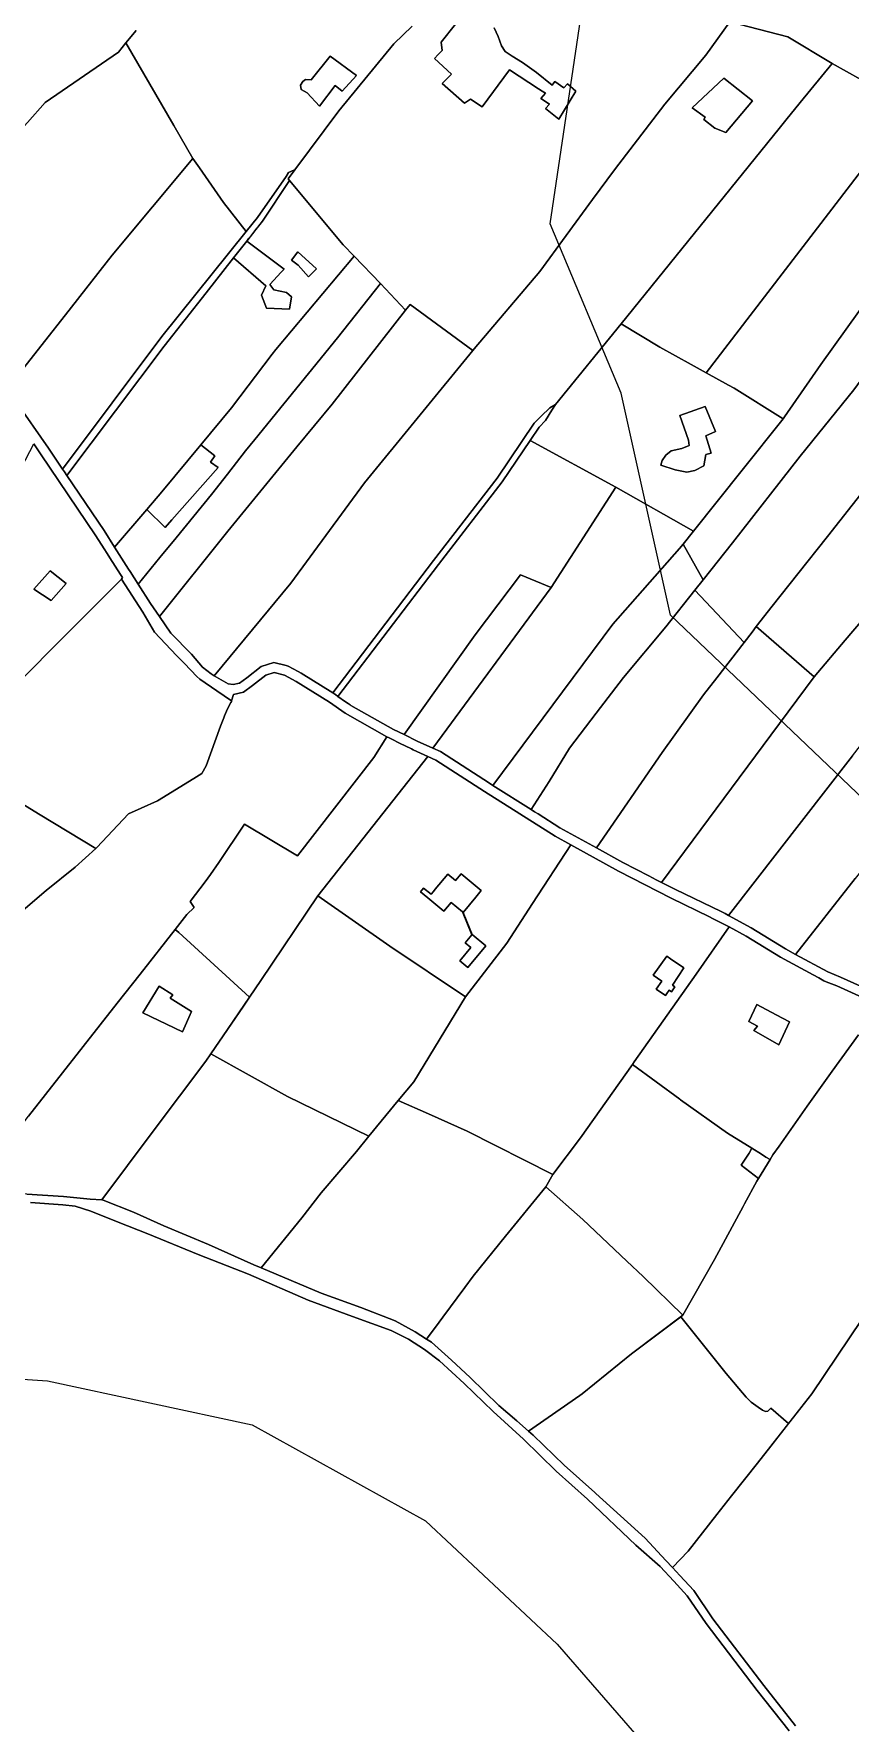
# Model space of a CAD drawing. Header units: metres. Extents: x 3 to 1027712, y 40 to 4430649.
# Drawn here: x 505940 to 506331, y 4408490 to 4409298 of the extents above; entities that cross this region are included whole.
import ezdxf

# ---------------------------------------------------------------- set-up
doc = ezdxf.new("R2010")
doc.units = ezdxf.units.M
doc.header["$MEASUREMENT"] = 0
doc.layers.add('A.ES.SDGC.CP.07003.cadastralparcel — CadastralParcel', color=1, linetype='Continuous')
doc.layers.add('Habitats_5_km', color=7, linetype='Continuous', lineweight=9, true_color=0xbefad2)
doc.layers.add('Zonas_Interes_Minero_5_km', color=7, linetype='Continuous', lineweight=9, true_color=0xc0fac1)

msp = doc.modelspace()

# ---------------------------------------------------------------- linework, layer by layer
at = {"layer": 'A.ES.SDGC.CP.07003.cadastralparcel — CadastralParcel', "color": 7, "linetype": 'Continuous', "flags": 128}
for points in [[(506448.71, 4409314.97), (506366.22, 4409258.86), (506359.18, 4409262.91), (506343.78, 4409271.78), (506335.84, 4409276.25), (506322.01, 4409284.03), (506300.88, 4409296.79), (506273.15, 4409303.93)], [(505988.81, 4409299.75), (505984, 4409293.82), (505980.36, 4409289.33), (505945.23, 4409265.26), (505936.77, 4409255.74), (505930.53, 4409248.72), (505918.62, 4409235.74), (505913.06, 4409223.41), (505895.72, 4409242.92), (505889.53, 4409249.86), (505878.75, 4409261.95), (505862.18, 4409280.53), (505856.69, 4409285.94), (505829.3, 4409312.94)], [(506121.04, 4409301.87), (506112.22, 4409293.33), (506085.82, 4409261.32), (506064.83, 4409233.06), (506064.32, 4409232.95), (506061.78, 4409231.8), (506060.64, 4409229.9), (506046.95, 4409210.32), (506041.53, 4409203.57), (506030.66, 4409217.38), (506019.11, 4409233.98), (506015.99, 4409238.46), (506006.88, 4409254.22), (506006.88, 4409254.22), (505984, 4409293.82), (505988.81, 4409299.75)], [(506273.15, 4409303.93), (506261.67, 4409287.92), (506241.91, 4409264.54), (506217.86, 4409233.14), (506207.37, 4409218.84), (506182.16, 4409184.47), (506150.61, 4409147.34), (506149.97, 4409146.56), (506119.98, 4409168.57), (506117.87, 4409165.95), (506105.79, 4409178.61), (506093.28, 4409191.73), (506088.04, 4409197.22), (506062.34, 4409227.93), (506062.34, 4409227.93), (506061.64, 4409228.76), (506064.83, 4409233.06), (506085.82, 4409261.32), (506112.22, 4409293.33), (506121.04, 4409301.87)], [(506160.31, 4409301.12), (506162.1, 4409296.93), (506163.77, 4409292.49), (506165.56, 4409289.71), (506168.87, 4409287.43), (506173.83, 4409284.4), (506180.58, 4409279.59), (506188.1, 4409273.52), (506189.36, 4409275.43), (506193.69, 4409272.39), (506195.34, 4409274.17), (506199.29, 4409270.76), (506191.2, 4409257.28), (506184.83, 4409262.47), (506186.73, 4409264.51), (506182.65, 4409267.16), (506184.81, 4409269.7), (506183.19, 4409270.76), (506181.5, 4409271.87), (506167.61, 4409280.95), (506154.58, 4409263.15), (506148.97, 4409266.94), (506146.06, 4409264.91), (506135.35, 4409274.4), (506139.91, 4409278.85), (506139.91, 4409278.85), (506131.63, 4409286.44), (506133.51, 4409288.33), (506135.43, 4409290.26), (506134.91, 4409294.2), (506141.75, 4409302.72)], [(506141.75, 4409302.72), (506134.91, 4409294.2), (506135.43, 4409290.26), (506133.51, 4409288.33), (506131.63, 4409286.44), (506131.63, 4409286.44), (506139.91, 4409278.85), (506135.35, 4409274.4), (506146.06, 4409264.91), (506148.97, 4409266.94), (506154.58, 4409263.15), (506167.61, 4409280.95), (506181.5, 4409271.87), (506183.19, 4409270.76), (506184.81, 4409269.7), (506182.65, 4409267.16), (506186.73, 4409264.51), (506184.83, 4409262.47), (506191.2, 4409257.28), (506199.29, 4409270.76), (506195.34, 4409274.17), (506193.69, 4409272.39), (506189.36, 4409275.43), (506188.1, 4409273.52), (506180.58, 4409279.59), (506173.83, 4409284.4), (506168.87, 4409287.43), (506165.56, 4409289.71), (506163.77, 4409292.49), (506162.1, 4409296.93), (506160.31, 4409301.12)], [(506359.1, 4409199.01), (506316.6, 4409139.95), (506299.26, 4409114.79), (506298.63, 4409113.88), (506275.08, 4409128.54), (506272.47, 4409129.99), (506272.47, 4409129.99), (506261.74, 4409135.94), (506282.86, 4409163.35), (506315, 4409205.29), (506359.18, 4409262.91)], [(505931.11, 4409122.44), (505946.87, 4409099.8), (505953.61, 4409089.84), (505954.52, 4409088.49), (505955.69, 4409086.75), (505973.48, 4409060.45), (505978.53, 4409052.48), (505985.26, 4409041.89), (505985.97, 4409040.77), (505989.82, 4409034.72), (505995.68, 4409025.5), (506000.04, 4409019.19), (506005.49, 4409011.33), (506015.4, 4409001.24), (506020.68, 4408995.02), (506024.81, 4408991.81), (506026.26, 4408990.92), (506028.49, 4408989.57), (506032.92, 4408987), (506035.29, 4408986.64), (506038.32, 4408987.29), (506041.78, 4408989.85), (506048.73, 4408995.3), (506054.84, 4408997.23), (506060.69, 4408995.75), (506061.62, 4408995.52), (506066.49, 4408992.89), (506067.86, 4408992.14), (506082.96, 4408982.68), (506084, 4408982.03), (506084.23, 4408981.87), (506085.46, 4408981.01), (506089.09, 4408978.46), (506090.35, 4408977.57), (506091.3, 4408976.91), (506091.65, 4408976.71), (506112.13, 4408965.22), (506117.13, 4408962.74), (506123.4, 4408959.64), (506130.89, 4408956.28), (506134.59, 4408954.61), (506158.03, 4408939.41), (506159.66, 4408938.38), (506177.95, 4408926.86), (506179.64, 4408925.8), (506181.34, 4408924.73), (506191.77, 4408918.15), (506209.27, 4408908.46), (506221.89, 4408901.47), (506234.37, 4408895.07), (506237.88, 4408893.27), (506240.4, 4408891.98), (506247.12, 4408888.53), (506269.01, 4408878), (506270.84, 4408877.11), (506272.48, 4408876.21), (506283.26, 4408870.25), (506299.69, 4408860.14), (506304.5, 4408857.52), (506319.98, 4408849.1), (506326.06, 4408846.64), (506335.58, 4408842.35)], [(506345.01, 4408833.06), (506324.25, 4408842.41), (506319.23, 4408844.44), (506318.01, 4408844.93), (506315.63, 4408846.23), (506312.91, 4408847.71), (506297.39, 4408856.16), (506280.96, 4408866.26), (506272.73, 4408870.69), (506268.99, 4408872.69), (506266.13, 4408874.1), (506264.77, 4408874.76), (506263.41, 4408875.43), (506245.06, 4408884.42), (506219.73, 4408897.41), (506197.03, 4408909.98), (506189.42, 4408914.19), (506155.56, 4408935.53), (506132.38, 4408950.56), (506128.49, 4408952.31), (506121.44, 4408955.48), (506120.63, 4408955.88), (506114.97, 4408958.68), (506111.2, 4408960.55), (506109.98, 4408961.15), (506108.93, 4408961.74), (506088.85, 4408973.01), (506081.46, 4408978.19), (506065.54, 4408988.17), (506059.94, 4408991.2), (506054.98, 4408992.45), (506050.91, 4408991.16), (506044.57, 4408986.19), (506040.26, 4408983), (506035.43, 4408981.96), (506035.43, 4408981.96), (506034.53, 4408978.92), (506027.47, 4408983.71), (506019.38, 4408989.25), (506017.87, 4408990.54), (506011.95, 4408996.71), (506008.11, 4409000.52), (505997.65, 4409011.8), (505992.12, 4409021.41), (505981.8, 4409037.21), (505982.33, 4409037.93), (505981.37, 4409039.43), (505976.31, 4409047.41), (505975.05, 4409049.38), (505973.62, 4409051.64), (505969.63, 4409057.92), (505943.08, 4409097.2), (505939.81, 4409101.89)], [(505929.95, 4408985.15), (505956.84, 4409012.08), (505981.8, 4409037.21), (505992.12, 4409021.41), (505997.65, 4409011.8), (506008.11, 4409000.52), (506011.95, 4408996.71), (506017.87, 4408990.54), (506019.38, 4408989.25), (506027.47, 4408983.71), (506034.53, 4408978.92), (506034.72, 4408978.79), (506034.27, 4408978.02), (506032.57, 4408975.08), (506031.22, 4408971.66), (506030.86, 4408970.76), (506029.3, 4408966.81), (506022.39, 4408947.81), (506020.38, 4408944.17), (506016.41, 4408941.74), (505999.03, 4408931.06), (505991.33, 4408927.55), (505985.26, 4408924.78), (505970.05, 4408908.68), (505970.05, 4408908.68), (505969.62, 4408908.23), (505942.98, 4408924.33), (505928.93, 4408932.87)], [(506331.74, 4408952.58), (506272.48, 4408876.21), (506270.84, 4408877.11), (506269.01, 4408878), (506247.12, 4408888.53), (506240.4, 4408891.98), (506292.73, 4408962.42), (506313.48, 4408990.35), (506328.37, 4409007.89), (506341.22, 4409023.03)], [(505932.58, 4408876.7), (505945.77, 4408888.17), (505959.6, 4408899.25), (505969.62, 4408908.17), (505970.11, 4408908.64), (505970.05, 4408908.68), (505985.26, 4408924.78), (505991.33, 4408927.55), (505999.03, 4408931.06), (506016.41, 4408941.74), (506020.38, 4408944.17), (506022.39, 4408947.81), (506029.3, 4408966.81), (506030.86, 4408970.76), (506030.86, 4408970.76), (506031.22, 4408971.66), (506032.57, 4408975.08), (506034.27, 4408978.02), (506034.72, 4408978.79), (506034.53, 4408978.92), (506035.43, 4408981.96), (506040.26, 4408983), (506044.57, 4408986.19), (506050.91, 4408991.16), (506054.98, 4408992.45), (506059.94, 4408991.2), (506065.54, 4408988.17), (506081.46, 4408978.19), (506088.85, 4408973.01), (506108.93, 4408961.74), (506102.73, 4408951.84), (506066.12, 4408904.76), (506040.78, 4408919.8), (506028.39, 4408901.56), (506024.45, 4408895.75), (506021.84, 4408892.29), (506014.74, 4408882.88), (506016.71, 4408880.01), (506013.16, 4408876.57), (506007.59, 4408869.51), (505990.75, 4408848.12), (505979.74, 4408834.16), (505937.29, 4408780.06)], [(506335.58, 4408842.35), (506326.06, 4408846.64), (506319.98, 4408849.1), (506304.5, 4408857.52), (506333.08, 4408893.85)], [(506334.74, 4408819.02), (506322.1, 4408801.57), (506310.05, 4408784.92), (506296.69, 4408765.75), (506293.72, 4408761.5), (506292.37, 4408759.32), (506290.38, 4408760.54), (506288.32, 4408761.83), (506283.65, 4408764.73), (506271.95, 4408771.99), (506249.51, 4408787.93), (506249.15, 4408788.18), (506249.15, 4408788.18), (506226.43, 4408804.88), (506227.23, 4408806.02), (506256.98, 4408848.01), (506272.73, 4408870.69), (506280.96, 4408866.26), (506297.39, 4408856.16), (506312.91, 4408847.71), (506315.63, 4408846.23), (506318.01, 4408844.93), (506319.23, 4408844.44), (506324.25, 4408842.41), (506345.01, 4408833.06)], [(506342.5, 4408692.04), (506312.38, 4408647.11), (506301.22, 4408632.95), (506301.22, 4408632.95), (506292.7, 4408640.33), (506291.3, 4408638.84), (506290.13, 4408638.79), (506288.66, 4408639.36), (506286.57, 4408640.76), (506283.3, 4408643.25), (506280.93, 4408645.53), (506271.29, 4408656.93), (506249.59, 4408684.02), (506250.6, 4408684.79), (506265.78, 4408711.51), (506279.43, 4408736.83), (506280.11, 4408738.09), (506286.01, 4408749.04), (506286.78, 4408750.29), (506292.37, 4408759.32), (506293.72, 4408761.5), (506296.69, 4408765.75), (506310.05, 4408784.92), (506322.1, 4408801.57), (506334.74, 4408819.02)], [(505936.52, 4408742.75), (505954.12, 4408741.66), (505966.85, 4408740.4), (505972.36, 4408739.96), (505973.08, 4408739.9), (505987.6, 4408734.08), (506002.11, 4408727.63), (506023.51, 4408718.64), (506045.15, 4408708.89), (506048.71, 4408707.41), (506077.43, 4408695.44), (506096.4, 4408688.52), (506112.81, 4408682.1), (506122.36, 4408676.8), (506127.91, 4408673.29), (506130.18, 4408671.84), (506139.82, 4408663.27), (506148.7, 4408655.02), (506155.65, 4408648.25), (506162.47, 4408641.6), (506171.09, 4408634.21), (506176.74, 4408629.36), (506178.95, 4408627.46), (506193.74, 4408613.03), (506208.53, 4408599.87), (506209.01, 4408599.43), (506232.5, 4408578.1), (506242.43, 4408567.43), (506245.65, 4408564.04), (506249.22, 4408560.29), (506255.82, 4408552.96), (506264.98, 4408539.52), (506289.4, 4408507.57), (506304.59, 4408488.31)], [(505938.24, 4408738.76), (505953.75, 4408737.67), (505959.73, 4408736.93), (505967.23, 4408734.54), (505980.22, 4408729.38), (505994.47, 4408723.72), (506018.53, 4408713.9), (506042.58, 4408704.46), (506071.21, 4408691.98), (506092.47, 4408684.19), (506110.92, 4408677.52), (506119.2, 4408673.36), (506126.97, 4408668.43), (506134.1, 4408662.99), (506145.96, 4408652.11), (506159.73, 4408638.7), (506174.26, 4408625.41), (506189.94, 4408610.09), (506204.98, 4408596.68), (506228.06, 4408574.66), (506239.66, 4408564.54), (506246.29, 4408557.57), (506252.67, 4408550.48), (506261.73, 4408537.17), (506286.24, 4408505.12), (506301.43, 4408485.86)], [(506301.43, 4408485.86), (506286.24, 4408505.12), (506261.73, 4408537.17), (506252.67, 4408550.48), (506246.29, 4408557.57), (506239.66, 4408564.54), (506228.06, 4408574.66), (506204.98, 4408596.68), (506189.94, 4408610.09), (506174.26, 4408625.41), (506159.73, 4408638.7), (506145.96, 4408652.11), (506134.1, 4408662.99), (506126.97, 4408668.43), (506119.2, 4408673.36), (506110.92, 4408677.52), (506092.47, 4408684.19), (506071.21, 4408691.98), (506042.58, 4408704.46), (506018.53, 4408713.9), (505994.47, 4408723.72), (505980.22, 4408729.38), (505967.23, 4408734.54), (505959.73, 4408736.93), (505953.75, 4408737.67), (505938.24, 4408738.76)], [(506304.59, 4408488.31), (506289.4, 4408507.57), (506264.98, 4408539.52), (506255.82, 4408552.96), (506249.22, 4408560.29), (506245.65, 4408564.04), (506253.1, 4408571.86), (506266.87, 4408589.34), (506273.92, 4408598.29), (506286.32, 4408614.03), (506286.32, 4408614.03), (506292.66, 4408622.08), (506312.38, 4408647.11), (506342.5, 4408692.04)]]:
    msp.add_lwpolyline(points, dxfattribs=at)
for points in [[(506028.49, 4408989.57), (506026.26, 4408990.92), (506062.95, 4409035.2), (506098.16, 4409083.26), (506149.97, 4409146.56), (506150.61, 4409147.34), (506182.16, 4409184.47), (506207.37, 4409218.84), (506217.86, 4409233.14), (506241.91, 4409264.54), (506261.67, 4409287.92), (506273.15, 4409303.93), (506300.88, 4409296.79), (506322.01, 4409284.03), (506306.77, 4409265.23), (506299.97, 4409256.85), (506296.7, 4409252.81), (506220.99, 4409159.42), (506189.69, 4409120.82), (506186.9, 4409119.16), (506182.72, 4409115.22), (506179.42, 4409111.78), (506161.71, 4409085.45), (506131.19, 4409046.01), (506082.96, 4408982.68), (506067.86, 4408992.14), (506066.49, 4408992.89), (506061.62, 4408995.52), (506060.69, 4408995.75), (506054.84, 4408997.23), (506048.73, 4408995.3), (506041.78, 4408989.85), (506038.32, 4408987.29), (506035.29, 4408986.64), (506032.92, 4408987), (506028.49, 4408989.57)], [(505897.2, 4409167.13), (505896.02, 4409167.19), (505898.67, 4409185.04), (505904.84, 4409205.87), (505913.06, 4409223.41), (505918.62, 4409235.74), (505930.53, 4409248.72), (505936.77, 4409255.74), (505945.23, 4409265.26), (505980.36, 4409289.33), (505984, 4409293.82), (506006.88, 4409254.22), (506015.99, 4409238.46), (505977.34, 4409192.23), (505955.02, 4409163.66), (505945.04, 4409150.88), (505927.03, 4409127.89), (505924.2, 4409131.67), (505912.62, 4409150.29), (505910.7, 4409155.74), (505905.47, 4409161.44), (505897.2, 4409167.13)], [(506094.29, 4409278.22), (506087.45, 4409270.72), (506084.14, 4409273.37), (506076.66, 4409263.58), (506070.67, 4409269.91), (506067.87, 4409271.55), (506067.48, 4409273.58), (506068.62, 4409275.36), (506069.89, 4409276.25), (506072.69, 4409276.13), (506081.81, 4409287.45), (506094.29, 4409278.22)], [(506094.29, 4409278.22), (506081.81, 4409287.45), (506072.69, 4409276.13), (506069.89, 4409276.25), (506068.62, 4409275.36), (506067.48, 4409273.58), (506067.87, 4409271.55), (506070.67, 4409269.91), (506076.66, 4409263.58), (506084.14, 4409273.37), (506087.45, 4409270.72), (506094.29, 4409278.22)], [(506239.56, 4409148.25), (506220.99, 4409159.42), (506296.7, 4409252.81), (506299.97, 4409256.85), (506306.77, 4409265.23), (506322.01, 4409284.03), (506335.84, 4409276.25), (506343.78, 4409271.78), (506359.18, 4409262.91), (506315, 4409205.29), (506282.86, 4409163.35), (506261.74, 4409135.94), (506254.5, 4409139.96), (506239.56, 4409148.25)], [(506261.35, 4409258.23), (506254.98, 4409262.78), (506270.19, 4409276.91), (506283.94, 4409266.03), (506271.15, 4409250.9), (506265.94, 4409253.04), (506260.59, 4409257.09), (506261.35, 4409258.23)], [(506261.35, 4409258.23), (506260.59, 4409257.09), (506265.94, 4409253.04), (506271.15, 4409250.9), (506283.94, 4409266.03), (506270.19, 4409276.91), (506254.98, 4409262.78), (506261.35, 4409258.23)], [(505931.11, 4409122.44), (505927.03, 4409127.89), (505945.04, 4409150.88), (505955.02, 4409163.66), (505977.34, 4409192.23), (506015.99, 4409238.46), (506019.11, 4409233.98), (506030.66, 4409217.38), (506041.53, 4409203.57), (506001.22, 4409153.37), (505953.61, 4409089.84), (505946.87, 4409099.8), (505931.11, 4409122.44)], [(505954.52, 4409088.49), (505953.61, 4409089.84), (506001.22, 4409153.37), (506041.53, 4409203.57), (506046.95, 4409210.32), (506060.64, 4409229.9), (506061.78, 4409231.8), (506064.32, 4409232.95), (506064.83, 4409233.06), (506061.64, 4409228.76), (506062.34, 4409227.93), (506049.36, 4409208.53), (506046.13, 4409204.43), (506041.8, 4409198.94), (506035.49, 4409190.92), (506022.36, 4409174.27), (506002.2, 4409148.69), (505955.69, 4409086.75), (505954.52, 4409088.49)], [(506043.22, 4409200.75), (506046.13, 4409204.43), (506046.87, 4409205.38), (506047.08, 4409205.64), (506049.36, 4409208.53), (506062.34, 4409227.93), (506088.04, 4409197.22), (506093.28, 4409191.73), (506055.78, 4409147.09), (506054, 4409144.76), (506034.5, 4409119.12), (506019.88, 4409101.5), (506001.17, 4409078.93), (505993.97, 4409070.53), (505978.53, 4409052.48), (505973.48, 4409060.45), (505955.69, 4409086.75), (506002.2, 4409148.69), (506022.36, 4409174.27), (506035.49, 4409190.92), (506050.98, 4409177.58), (506048.83, 4409173), (506051.27, 4409166.79), (506062.2, 4409166.31), (506063.2, 4409172.28), (506060.78, 4409174.3), (506054.8, 4409175.55), (506052.89, 4409178.21), (506058.33, 4409184.07), (506059.73, 4409185.45), (506041.8, 4409198.94), (506042.87, 4409200.31), (506043.22, 4409200.75)], [(506050.98, 4409177.58), (506035.49, 4409190.92), (506041.8, 4409198.94), (506059.73, 4409185.45), (506058.33, 4409184.07), (506052.89, 4409178.21), (506054.8, 4409175.55), (506060.78, 4409174.3), (506063.2, 4409172.28), (506062.2, 4409166.31), (506051.27, 4409166.79), (506048.83, 4409173), (506050.98, 4409177.58)], [(506071.31, 4409181.82), (506066.46, 4409187.39), (506063.28, 4409189.79), (506066.31, 4409193.74), (506075.24, 4409185.76), (506071.31, 4409181.82)], [(506071.31, 4409181.82), (506075.24, 4409185.76), (506066.31, 4409193.74), (506063.28, 4409189.79), (506066.46, 4409187.39), (506071.31, 4409181.82)], [(506260.35, 4409036.88), (506250.71, 4409053.93), (506255.67, 4409060.15), (506279.03, 4409089.35), (506298.63, 4409113.88), (506299.26, 4409114.79), (506316.6, 4409139.95), (506359.1, 4409199.01), (506375.77, 4409186.42), (506361.25, 4409166.79), (506339.42, 4409137.28), (506332.39, 4409127.78), (506306.82, 4409096), (506274.41, 4409054.56), (506260.35, 4409036.88)], [(505985.26, 4409041.89), (505978.53, 4409052.48), (505993.97, 4409070.53), (506002.75, 4409061.94), (506005.91, 4409065.51), (506028.08, 4409090.58), (506024.4, 4409093.19), (506026.55, 4409096.24), (506019.88, 4409101.5), (506034.5, 4409119.12), (506054, 4409144.76), (506055.78, 4409147.09), (506093.28, 4409191.73), (506105.79, 4409178.61), (506085.26, 4409152.72), (506045.73, 4409104.02), (506041.29, 4409098.55), (506032.56, 4409087.41), (506024.95, 4409077.7), (506007.94, 4409056.86), (506000.23, 4409047.43), (505989.82, 4409034.72), (505985.97, 4409040.77), (505985.26, 4409041.89)], [(505995.68, 4409025.5), (505989.82, 4409034.72), (506000.23, 4409047.43), (506007.94, 4409056.86), (506024.95, 4409077.7), (506032.56, 4409087.41), (506041.29, 4409098.55), (506045.73, 4409104.02), (506085.26, 4409152.72), (506105.79, 4409178.61), (506117.87, 4409165.95), (506082.68, 4409120.96), (506065.81, 4409100.43), (506032.75, 4409060.18), (506000.04, 4409019.19), (505995.68, 4409025.5)], [(506005.49, 4409011.33), (506000.04, 4409019.19), (506032.75, 4409060.18), (506065.81, 4409100.43), (506082.68, 4409120.96), (506117.87, 4409165.95), (506119.98, 4409168.57), (506149.97, 4409146.56), (506098.16, 4409083.26), (506062.95, 4409035.2), (506026.26, 4408990.92), (506024.81, 4408991.81), (506020.68, 4408995.02), (506015.4, 4409001.24), (506005.49, 4409011.33)], [(506218.55, 4409081.15), (506177.45, 4409103.47), (506181.77, 4409109.89), (506184.83, 4409113.09), (506187.91, 4409117.99), (506189.69, 4409120.82), (506220.99, 4409159.42), (506239.56, 4409148.25), (506254.5, 4409139.96), (506261.74, 4409135.94), (506272.47, 4409129.99), (506275.08, 4409128.54), (506298.63, 4409113.88), (506279.03, 4409089.35), (506255.67, 4409060.15), (506218.55, 4409081.15)], [(506313.48, 4408990.35), (506285.71, 4409014.4), (506293.3, 4409024.23), (506305.6, 4409039.64), (506319.89, 4409057.54), (506353.57, 4409100.26), (506364.83, 4409115.53), (506397.11, 4409159.35), (506423.02, 4409134.91), (506371.34, 4409063.08), (506369.93, 4409061.2), (506341.22, 4409023.03), (506328.37, 4409007.89), (506313.48, 4408990.35)], [(506279.91, 4409006.88), (506256.4, 4409031.9), (506260.35, 4409036.88), (506274.41, 4409054.56), (506306.82, 4409096), (506332.39, 4409127.78), (506339.42, 4409137.28), (506364.83, 4409115.53), (506353.57, 4409100.26), (506319.89, 4409057.54), (506305.6, 4409039.64), (506293.3, 4409024.23), (506285.71, 4409014.4), (506283.71, 4409011.81), (506279.91, 4409006.88)], [(506084, 4408982.03), (506082.96, 4408982.68), (506131.19, 4409046.01), (506161.71, 4409085.45), (506179.42, 4409111.78), (506182.72, 4409115.22), (506186.9, 4409119.16), (506189.69, 4409120.82), (506187.91, 4409117.99), (506184.83, 4409113.09), (506181.77, 4409109.89), (506177.45, 4409103.47), (506164.14, 4409083.7), (506133.57, 4409044.19), (506085.46, 4408981.01), (506084.23, 4408981.87), (506084, 4408982.03)], [(506253.55, 4409101.06), (506253.29, 4409103.6), (506249.19, 4409115.52), (506261.24, 4409119.75), (506266.24, 4409107.83), (506261.54, 4409105.78), (506264.11, 4409097.41), (506261.58, 4409096.77), (506260.58, 4409091.43), (506256.39, 4409089.14), (506252.44, 4409088.37), (506246.97, 4409089.49), (506239.99, 4409091.76), (506240.74, 4409093.92), (506242.39, 4409096.46), (506245.05, 4409098.5), (506250.12, 4409099.66), (506253.55, 4409101.06)], [(506253.55, 4409101.06), (506250.12, 4409099.66), (506245.05, 4409098.5), (506242.39, 4409096.46), (506240.74, 4409093.92), (506239.99, 4409091.76), (506246.97, 4409089.49), (506252.44, 4409088.37), (506256.39, 4409089.14), (506260.58, 4409091.43), (506261.58, 4409096.77), (506264.11, 4409097.41), (506261.54, 4409105.78), (506266.24, 4409107.83), (506261.24, 4409119.75), (506249.19, 4409115.52), (506253.29, 4409103.6), (506253.55, 4409101.06)], [(505981.8, 4409037.21), (505956.84, 4409012.08), (505929.95, 4408985.15), (505897.05, 4408952.08), (505896.59, 4408951.62), (505896.08, 4408951.96), (505885.8, 4408958.78), (505876.52, 4408964.94), (505873.59, 4408966.59), (505887.64, 4408995.84), (505896.85, 4409015.02), (505911.52, 4409045.03), (505914.24, 4409050.82), (505924.03, 4409071.6), (505939.81, 4409101.89), (505943.08, 4409097.2), (505969.63, 4409057.92), (505973.62, 4409051.64), (505975.05, 4409049.38), (505976.31, 4409047.41), (505981.37, 4409039.43), (505982.33, 4409037.93), (505981.8, 4409037.21)], [(506002.75, 4409061.94), (505993.97, 4409070.53), (506001.17, 4409078.93), (506019.88, 4409101.5), (506026.55, 4409096.24), (506024.4, 4409093.19), (506028.08, 4409090.58), (506005.91, 4409065.51), (506002.75, 4409061.94)], [(506089.09, 4408978.46), (506085.46, 4408981.01), (506133.57, 4409044.19), (506164.14, 4409083.7), (506177.45, 4409103.47), (506218.55, 4409081.15), (506187.54, 4409033.22), (506172.91, 4409039.17), (506151.12, 4409010.56), (506117.13, 4408962.74), (506112.13, 4408965.22), (506091.65, 4408976.71), (506091.3, 4408976.91), (506090.35, 4408977.57), (506089.09, 4408978.46)], [(506134.59, 4408954.61), (506130.89, 4408956.28), (506187.54, 4409033.22), (506218.55, 4409081.15), (506255.67, 4409060.15), (506250.71, 4409053.93), (506249, 4409051.79), (506217.08, 4409015.65), (506159.66, 4408938.38), (506158.03, 4408939.41), (506134.59, 4408954.61)], [(506361.26, 4408929.72), (506360.51, 4408928.64), (506358.53, 4408925.77), (506333.08, 4408893.85), (506304.5, 4408857.52), (506299.69, 4408860.14), (506283.26, 4408870.25), (506272.48, 4408876.21), (506331.74, 4408952.58), (506400.47, 4409041.15), (506419.35, 4409065.47), (506420.57, 4409067.05), (506420.7, 4409067.21), (506421, 4409067.6), (506421.26, 4409067.93), (506444.59, 4409047.72), (506449.21, 4409043.72), (506448.96, 4409043.38), (506448.66, 4409042.99), (506448.54, 4409042.83), (506447.32, 4409041.25), (506411.82, 4408995.25), (506411.66, 4408995.05), (506361.26, 4408929.72)], [(506177.95, 4408926.86), (506159.66, 4408938.38), (506217.08, 4409015.65), (506249, 4409051.79), (506250.71, 4409053.93), (506260.35, 4409036.88), (506256.4, 4409031.9), (506242.37, 4409014.25), (506222.23, 4408990.09), (506209.06, 4408972.92), (506196.28, 4408956.26), (506186.52, 4408940.24), (506177.95, 4408926.86)], [(505955.4, 4409034.99), (505948.18, 4409026.85), (505939.9, 4409032.28), (505947.76, 4409041.07), (505955.4, 4409034.99)], [(505955.4, 4409034.99), (505947.76, 4409041.07), (505939.9, 4409032.28), (505948.18, 4409026.85), (505955.4, 4409034.99)], [(506123.4, 4408959.64), (506117.13, 4408962.74), (506151.12, 4409010.56), (506172.91, 4409039.17), (506187.54, 4409033.22), (506130.89, 4408956.28), (506123.4, 4408959.64)], [(506179.64, 4408925.8), (506177.95, 4408926.86), (506186.52, 4408940.24), (506196.28, 4408956.26), (506209.06, 4408972.92), (506222.23, 4408990.09), (506242.37, 4409014.25), (506256.4, 4409031.9), (506279.91, 4409006.88), (506266.81, 4408989.92), (506260.51, 4408981.76), (506240.63, 4408954.17), (506209.27, 4408908.46), (506191.77, 4408918.15), (506181.34, 4408924.73), (506179.64, 4408925.8)], [(506221.89, 4408901.47), (506209.27, 4408908.46), (506240.63, 4408954.17), (506260.51, 4408981.76), (506266.81, 4408989.92), (506279.91, 4409006.88), (506283.71, 4409011.81), (506285.71, 4409014.4), (506313.48, 4408990.35), (506292.73, 4408962.42), (506240.4, 4408891.98), (506237.88, 4408893.27), (506234.37, 4408895.07), (506221.89, 4408901.47)], [(506009.28, 4408867.97), (506007.59, 4408869.51), (506013.16, 4408876.57), (506016.71, 4408880.01), (506014.74, 4408882.88), (506021.84, 4408892.29), (506024.45, 4408895.75), (506028.39, 4408901.56), (506040.78, 4408919.8), (506066.12, 4408904.76), (506102.73, 4408951.84), (506108.93, 4408961.74), (506109.98, 4408961.15), (506111.2, 4408960.55), (506114.97, 4408958.68), (506120.63, 4408955.88), (506121.44, 4408955.48), (506128.49, 4408952.31), (506075.84, 4408885.61), (506048.5, 4408845.02), (506043.09, 4408837.08), (506009.28, 4408867.97)], [(506110.37, 4408861.45), (506075.84, 4408885.61), (506128.49, 4408952.31), (506132.38, 4408950.56), (506155.56, 4408935.53), (506189.42, 4408914.19), (506197.03, 4408909.98), (506178.66, 4408881.82), (506166.29, 4408862.87), (506146.53, 4408837.16), (506110.37, 4408861.45)], [(505924.04, 4408935.53), (505924.21, 4408935.74), (505928.93, 4408932.87), (505942.98, 4408924.33), (505969.62, 4408908.23), (505970.05, 4408908.68), (505970.11, 4408908.64), (505969.62, 4408908.17), (505959.6, 4408899.25), (505945.77, 4408888.17), (505932.58, 4408876.7), (505924.97, 4408868.04), (505918.89, 4408859.89), (505911.08, 4408849.62), (505909.51, 4408847.55), (505899.64, 4408830.64), (505894.81, 4408821.59), (505849.5, 4408844.98), (505876.2, 4408876.7), (505887.65, 4408890.29), (505924.04, 4408935.53)], [(506128.77, 4408781.23), (506114.34, 4408787.58), (506121.73, 4408796.58), (506146.53, 4408837.16), (506166.29, 4408862.87), (506178.66, 4408881.82), (506197.03, 4408909.98), (506219.73, 4408897.41), (506245.06, 4408884.42), (506263.41, 4408875.43), (506264.77, 4408874.76), (506266.13, 4408874.1), (506268.99, 4408872.69), (506272.73, 4408870.69), (506256.98, 4408848.01), (506227.23, 4408806.02), (506226.43, 4408804.88), (506201.65, 4408769.75), (506188.36, 4408752.19), (506147.36, 4408772.91), (506128.77, 4408781.23)], [(506149.7, 4408867.04), (506156.25, 4408861.57), (506147.65, 4408851.26), (506143.77, 4408854.51), (506149.03, 4408860.8), (506146.35, 4408863.03), (506149.55, 4408866.87), (506145.04, 4408877.88), (506139.63, 4408882.41), (506136.12, 4408878.2), (506128.55, 4408884.52), (506124.97, 4408887.51), (506126.45, 4408889.29), (506130.03, 4408886.3), (506131.16, 4408887.65), (506132.06, 4408888.73), (506138.12, 4408895.98), (506141.81, 4408892.9), (506144.49, 4408896.1), (506154.11, 4408888.07), (506151.43, 4408884.87), (506145.37, 4408877.61), (506149.7, 4408867.04)], [(506149.7, 4408867.04), (506145.37, 4408877.61), (506151.43, 4408884.87), (506154.11, 4408888.07), (506144.49, 4408896.1), (506141.81, 4408892.9), (506138.12, 4408895.98), (506132.06, 4408888.73), (506131.16, 4408887.65), (506130.03, 4408886.3), (506126.45, 4408889.29), (506124.97, 4408887.51), (506128.55, 4408884.52), (506136.12, 4408878.2), (506139.63, 4408882.41), (506145.04, 4408877.88), (506149.55, 4408866.87), (506146.35, 4408863.03), (506149.03, 4408860.8), (506143.77, 4408854.51), (506147.65, 4408851.26), (506156.25, 4408861.57), (506149.7, 4408867.04)], [(506061.37, 4408789.56), (506024.66, 4408809.95), (506032.57, 4408821.59), (506048.5, 4408845.02), (506075.84, 4408885.61), (506110.37, 4408861.45), (506146.53, 4408837.16), (506121.73, 4408796.58), (506114.34, 4408787.58), (506100.32, 4408770.49), (506061.37, 4408789.56)], [(506009.28, 4408867.97), (506043.09, 4408837.08), (506040.18, 4408832.79), (506032.57, 4408821.59), (506024.66, 4408809.95), (506022.29, 4408806.46), (505996.95, 4408772.86), (505972.36, 4408739.96), (505966.85, 4408740.4), (505954.12, 4408741.66), (505936.52, 4408742.75), (505922.13, 4408743.21), (505919.96, 4408743.62), (505913.57, 4408744.82), (505912.54, 4408745.02), (505910.18, 4408744.42), (505937.29, 4408780.06), (505979.74, 4408834.16), (505990.75, 4408848.12), (506007.59, 4408869.51), (506009.28, 4408867.97)], [(506244.69, 4408855.38), (506251.14, 4408851.07), (506245.57, 4408842.76), (506246.74, 4408841.98), (506245.12, 4408839.57), (506243.96, 4408840.35), (506242.88, 4408838.74), (506242.29, 4408837.86), (506237.89, 4408840.81), (506240.51, 4408844.72), (506238.44, 4408846.16), (506236.42, 4408847.54), (506242.87, 4408856.72), (506244.69, 4408855.38)], [(506244.69, 4408855.38), (506242.87, 4408856.72), (506236.42, 4408847.54), (506238.44, 4408846.16), (506240.51, 4408844.72), (506237.89, 4408840.81), (506242.29, 4408837.86), (506242.88, 4408838.74), (506243.96, 4408840.35), (506245.12, 4408839.57), (506246.74, 4408841.98), (506245.57, 4408842.76), (506251.14, 4408851.07), (506244.69, 4408855.38)], [(506015.35, 4408830.2), (506011.01, 4408820.39), (505992.12, 4408829.61), (505999.89, 4408842.33), (506006.43, 4408838.17), (506005.16, 4408836.51), (506015.35, 4408830.2)], [(506015.35, 4408830.2), (506005.16, 4408836.51), (506006.43, 4408838.17), (505999.89, 4408842.33), (505992.12, 4408829.61), (506011.01, 4408820.39), (506015.35, 4408830.2)], [(506284.64, 4408821.17), (506286.29, 4408823.2), (506282.21, 4408825.48), (506286, 4408833.49), (506295.33, 4408828.6), (506301.66, 4408825.28), (506296.49, 4408814.22), (506284.64, 4408821.17)], [(506286, 4408833.49), (506282.21, 4408825.48), (506286.29, 4408823.2), (506284.64, 4408821.17), (506296.49, 4408814.22), (506301.66, 4408825.28), (506295.33, 4408828.6), (506286, 4408833.49)], [(505973.08, 4408739.9), (505972.36, 4408739.96), (505996.95, 4408772.86), (506022.29, 4408806.46), (506024.66, 4408809.95), (506061.37, 4408789.56), (506100.32, 4408770.49), (506094.37, 4408763.23), (506077.39, 4408743.37), (506068.26, 4408731.4), (506048.71, 4408707.41), (506045.15, 4408708.89), (506023.51, 4408718.64), (506002.11, 4408727.63), (505987.6, 4408734.08), (505973.08, 4408739.9)], [(506202.66, 4408730.64), (506185.07, 4408746.21), (506188.36, 4408752.19), (506201.65, 4408769.75), (506226.43, 4408804.88), (506249.15, 4408788.18), (506249.51, 4408787.93), (506271.95, 4408771.99), (506283.65, 4408764.73), (506282.27, 4408762.33), (506278.55, 4408756.7), (506286.78, 4408750.29), (506286.01, 4408749.04), (506280.11, 4408738.09), (506279.43, 4408736.83), (506265.78, 4408711.51), (506250.6, 4408684.79), (506231.6, 4408703.41), (506223.84, 4408710.72), (506202.66, 4408730.64)], [(506077.43, 4408695.44), (506048.71, 4408707.41), (506068.26, 4408731.4), (506077.39, 4408743.37), (506094.37, 4408763.23), (506100.32, 4408770.49), (506114.34, 4408787.58), (506128.77, 4408781.23), (506147.36, 4408772.91), (506188.36, 4408752.19), (506185.07, 4408746.21), (506165.76, 4408722.58), (506150.23, 4408703.56), (506146.15, 4408698.02), (506135.69, 4408683.85), (506133.89, 4408681.41), (506127.91, 4408673.29), (506122.36, 4408676.8), (506112.81, 4408682.1), (506096.4, 4408688.52), (506077.43, 4408695.44)], [(506286.78, 4408750.29), (506278.55, 4408756.7), (506282.27, 4408762.33), (506283.65, 4408764.73), (506288.32, 4408761.83), (506290.38, 4408760.54), (506292.37, 4408759.32), (506286.78, 4408750.29)], [(506223.84, 4408710.72), (506231.6, 4408703.41), (506250.6, 4408684.79), (506226.08, 4408666.27), (506202.36, 4408647.16), (506201.2, 4408646.36), (506176.74, 4408629.36), (506171.09, 4408634.21), (506162.47, 4408641.6), (506155.65, 4408648.25), (506148.7, 4408655.02), (506139.82, 4408663.27), (506130.18, 4408671.84), (506127.91, 4408673.29), (506133.89, 4408681.41), (506135.69, 4408683.85), (506146.15, 4408698.02), (506150.23, 4408703.56), (506165.76, 4408722.58), (506185.07, 4408746.21), (506202.66, 4408730.64), (506223.84, 4408710.72)], [(506301.22, 4408632.95), (506292.66, 4408622.08), (506286.32, 4408614.03), (506273.92, 4408598.29), (506266.87, 4408589.34), (506253.1, 4408571.86), (506245.65, 4408564.04), (506242.43, 4408567.43), (506232.5, 4408578.1), (506209.01, 4408599.43), (506208.53, 4408599.87), (506193.74, 4408613.03), (506178.95, 4408627.46), (506176.74, 4408629.36), (506201.2, 4408646.36), (506202.36, 4408647.16), (506226.08, 4408666.27), (506249.59, 4408684.02), (506271.29, 4408656.93), (506280.93, 4408645.53), (506283.3, 4408643.25), (506286.57, 4408640.76), (506288.66, 4408639.36), (506290.13, 4408638.79), (506291.3, 4408638.84), (506292.7, 4408640.33), (506301.22, 4408632.95)]]:
    msp.add_lwpolyline(points, close=True, dxfattribs=at)
at = {"layer": 'Habitats_5_km'}
msp.add_lwpolyline([(505886.41, 4408657.35), (505946.41, 4408653.35), (506044.41, 4408632.35), (506127.41, 4408586.35), (506190.41, 4408527.35), (506244.41, 4408465.35), (506276.41, 4408410.35), (506283.41, 4408355.35), (506285.41, 4408300.35), (506310.41, 4408237.35), (506354.41, 4408164.35), (506394.41, 4408102.35), (506419.41, 4408054.35), (506445.41, 4408014.35), (506479.41, 4408003.35), (506514.41, 4408018.35), (506563.41, 4407991.35), (506615.41, 4407908.35), (506647.41, 4407845.35)], dxfattribs=at)
at = {"layer": 'Zonas_Interes_Minero_5_km'}
msp.add_lwpolyline([(506920.43, 4408341.42), (506738.57, 4408492.98), (506601.85, 4408626.18), (506478, 4408774.29), (506344.09, 4408925.08), (506244.62, 4409019.9), (506221.1, 4409126.09), (506187.07, 4409207.25), (506206.91, 4409340.46)], dxfattribs=at)

doc.saveas('drawing.dxf')
